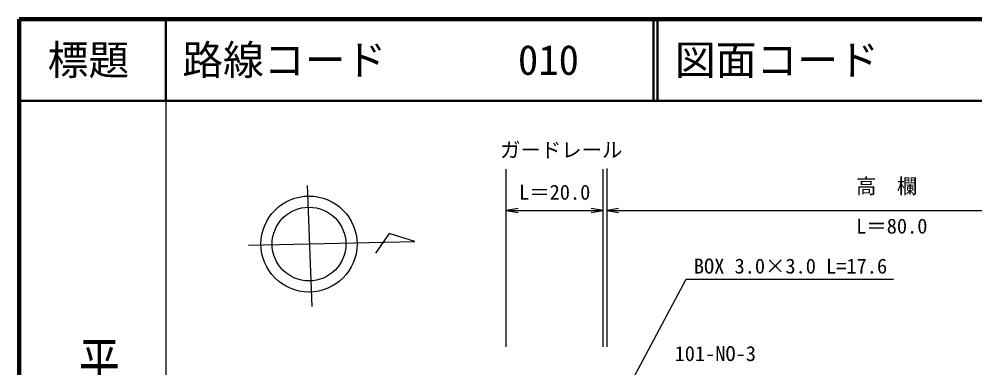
# Model space of a CAD drawing. Units: millimetres, scale not verified. Extents: x 40000 to 680000, y 20000 to 380000.
# Drawn here: x 40000 to 157149, y 337259 to 380000 of the extents above; entities that cross this region are included whole.
import ezdxf
from ezdxf.enums import TextEntityAlignment as Align

# ---------------------------------------------------------------- set-up
doc = ezdxf.new("R2010")
doc.units = ezdxf.units.MM
doc.header["$LTSCALE"] = 1000
for name, color, linetype, lineweight in [('M-BMK-SRVR', 3, 'Continuous', 25), ('M-STR-STR3', 7, 'Continuous', 25), ('M-TTL', 2, 'Continuous', 140), ('M-TTL-BAND', 7, 'Continuous', 25), ('M-TTL-LINE', 7, 'Continuous', 50)]:
    doc.layers.add(name, color=color, linetype=linetype, lineweight=lineweight)
doc.layers.add('M-TTL-TXT', color=7, linetype='Continuous')
doc.styles.add('@ＭＳ ゴシック', font='')
doc.styles.add('ＭＳ ゴシック', font='')
doc.styles.get('@ＭＳ ゴシック').set_extended_font_data('@MS Gothic')
doc.styles.get('ＭＳ ゴシック').set_extended_font_data('MS Gothic')

# ---------------------------------------------------------------- blocks, each defined once
blk = doc.blocks.new('open_arrow')
at = {"color": 0, "linetype": 'Continuous', "lineweight": -2}
blk.add_lwpolyline([(7.5, 1.25), (0, 0), (7.5, -1.25)], dxfattribs=at)

msp = doc.modelspace()

# ---------------------------------------------------------------- linework, layer by layer
at = {"layer": 'M-BMK-SRVR'}
for p, q in [((75297, 359610), (75863, 344777)), ((68117, 352301), (88515, 352738)), ((85376, 353731), (83669, 351313)), ((88515, 352738), (85376, 353731))]:
    msp.add_line(p, q, dxfattribs=at)
for radius in [5885, 4520]:
    msp.add_circle((75531, 352434), radius, dxfattribs=at)
at = {"layer": 'M-STR-STR3'}
for p, q in [((99712, 339851), (99712, 361614)), ((111583, 339851), (111583, 361614)), ((112033, 361699), (112033, 339851)), ((99712, 356557), (111583, 356557)), ((112033, 356557), (187711, 356557)), ((102787, 312728), (121768, 348123)), ((121768, 348123), (147181, 348123))]:
    msp.add_line(p, q, dxfattribs=at)
at = {"layer": 'M-TTL'}
for p, q in [((40000, 380000), (40000, 20000)), ((680000, 380000), (40000, 380000))]:
    msp.add_line(p, q, dxfattribs=at)
at = {"layer": 'M-TTL-BAND'}
msp.add_line((58000, 370000), (58000, 20000), dxfattribs=at)
at = {"layer": 'M-TTL-LINE'}
for p, q in [((58000, 380000), (58000, 370000)), ((117750, 380000), (117750, 370000)), ((118250, 380000), (118250, 370000)), ((40000, 370000), (680000, 370000))]:
    msp.add_line(p, q, dxfattribs=at)

# ---------------------------------------------------------------- block references
at = {"layer": 'M-STR-STR3', "xscale": 193, "yscale": 193}
for p in [(99712, 356557), (112033, 356557)]:
    msp.add_blockref('open_arrow', p, dxfattribs=at)
at = {"layer": 'M-STR-STR3', "xscale": 193, "yscale": 193, "rotation": 180}
msp.add_blockref('open_arrow', (111583, 356557), dxfattribs=at)

# ---------------------------------------------------------------- texts
at = {"layer": 'M-STR-STR3', "style": 'ＭＳ ゴシック'}
for s, p in [('ガードレール', (98947, 362508)), ('L＝20.0', (101279, 357321)), ('高\u3000欄', (142585, 358064)), ('L＝80.0', (142598, 353170)), ('101-NO-3', (120342, 337544))]:
    msp.add_text(s, height=1833, dxfattribs=at).set_placement(p, align=Align.BOTTOM_LEFT)
msp.add_text('BOX 3.0×3.0 L=17.6', height=1833, dxfattribs=at).set_placement((122704, 349735), align=Align.MIDDLE_LEFT)
at = {"layer": 'M-TTL-BAND', "style": '@ＭＳ ゴシック', "width": 1.4}
msp.add_text('平  面  図', height=3666, rotation=270, dxfattribs=at).set_placement((49777, 306475), align=Align.MIDDLE_RIGHT)
at = {"layer": 'M-TTL-TXT', "style": 'ＭＳ ゴシック'}
msp.add_text('標題', height=3666, dxfattribs=at).set_placement((48500, 375000), align=Align.MIDDLE_CENTER)
for s, p in [('路線コード', (60000, 375000)), ('010', (101142, 375000)), ('図面コード', (120380, 375000))]:
    msp.add_text(s, height=3666, dxfattribs=at).set_placement(p, align=Align.MIDDLE_LEFT)

doc.saveas('drawing.dxf')
